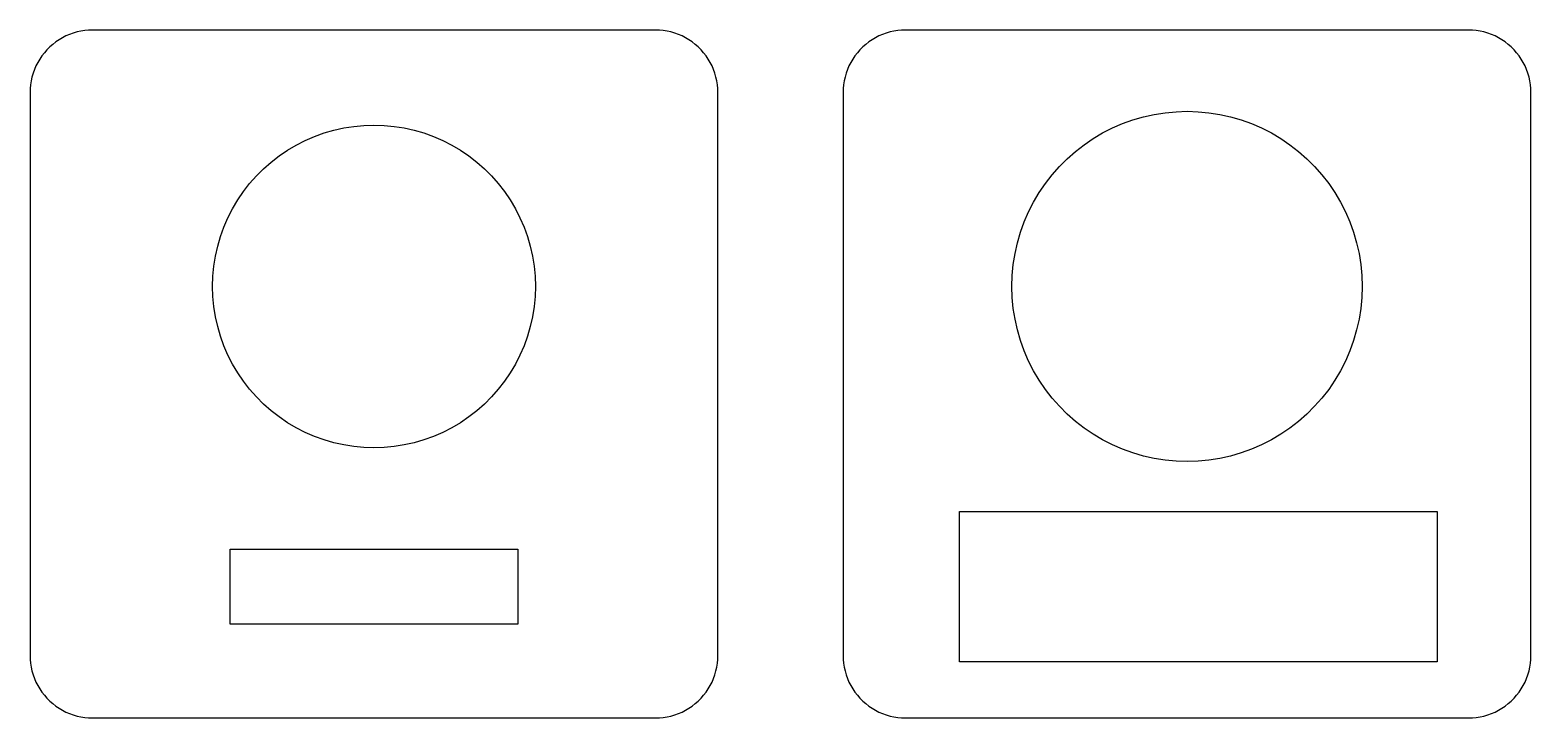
# Model space of a CAD drawing. Header units: metres. Extents: x -28 to 92, y -28 to 28.
import ezdxf

# ---------------------------------------------------------------- set-up
doc = ezdxf.new("R2010")
doc.units = ezdxf.units.M

msp = doc.modelspace()

# ---------------------------------------------------------------- linework, layer by layer
for p, q in [((-25.4389, 26.5451), (-25.6871, 26.3526)), ((-25.1791, 26.7216), (-25.4389, 26.5451)), ((-24.9088, 26.8815), (-25.1791, 26.7216)), ((-24.6289, 27.0241), (-24.9088, 26.8815)), ((-24.3406, 27.1489), (-24.6289, 27.0241)), ((-24.0451, 27.2553), (-24.3406, 27.1489)), ((-23.7435, 27.3429), (-24.0451, 27.2553)), ((-23.4369, 27.4114), (-23.7435, 27.3429)), ((-23.1267, 27.4606), (-23.4369, 27.4114)), ((-22.8139, 27.4901), (-23.1267, 27.4606)), ((-22.5, 27.5), (-22.8139, 27.4901)), ((22.5, 27.5), (-22.5, 27.5)), ((22.8139, 27.4901), (22.5, 27.5)), ((23.1267, 27.4606), (22.8139, 27.4901)), ((23.4369, 27.4114), (23.1267, 27.4606)), ((23.7435, 27.3429), (23.4369, 27.4114)), ((24.0451, 27.2553), (23.7435, 27.3429)), ((24.3406, 27.1489), (24.0451, 27.2553)), ((24.6289, 27.0241), (24.3406, 27.1489)), ((24.9088, 26.8815), (24.6289, 27.0241)), ((25.1791, 26.7216), (24.9088, 26.8815)), ((25.4389, 26.5451), (25.1791, 26.7216)), ((25.6871, 26.3526), (25.4389, 26.5451)), ((39.5611, 26.5451), (39.3129, 26.3526)), ((39.8209, 26.7216), (39.5611, 26.5451)), ((40.0912, 26.8815), (39.8209, 26.7216)), ((40.3711, 27.0241), (40.0912, 26.8815)), ((40.6594, 27.1489), (40.3711, 27.0241)), ((40.9549, 27.2553), (40.6594, 27.1489)), ((41.2565, 27.3429), (40.9549, 27.2553)), ((41.5631, 27.4114), (41.2565, 27.3429)), ((41.8733, 27.4606), (41.5631, 27.4114)), ((42.1861, 27.4901), (41.8733, 27.4606)), ((42.5, 27.5), (42.1861, 27.4901)), ((87.5, 27.5), (42.5, 27.5)), ((87.8139, 27.4901), (87.5, 27.5)), ((88.1267, 27.4606), (87.8139, 27.4901)), ((88.4369, 27.4114), (88.1267, 27.4606)), ((88.7435, 27.3429), (88.4369, 27.4114)), ((89.0451, 27.2553), (88.7435, 27.3429)), ((89.3406, 27.1489), (89.0451, 27.2553)), ((89.6289, 27.0241), (89.3406, 27.1489)), ((89.9088, 26.8815), (89.6289, 27.0241)), ((90.1791, 26.7216), (89.9088, 26.8815)), ((90.4389, 26.5451), (90.1791, 26.7216)), ((90.6871, 26.3526), (90.4389, 26.5451)), ((-26.5451, 25.4389), (-26.7216, 25.1791)), ((-26.3526, 25.6871), (-26.5451, 25.4389)), ((-26.1448, 25.9227), (-26.3526, 25.6871)), ((-25.9227, 26.1448), (-26.1448, 25.9227)), ((-25.6871, 26.3526), (-25.9227, 26.1448)), ((25.9227, 26.1448), (25.6871, 26.3526)), ((26.1448, 25.9227), (25.9227, 26.1448)), ((26.3526, 25.6871), (26.1448, 25.9227)), ((26.5451, 25.4389), (26.3526, 25.6871)), ((26.7216, 25.1791), (26.5451, 25.4389)), ((38.4549, 25.4389), (38.2784, 25.1791)), ((38.6474, 25.6871), (38.4549, 25.4389)), ((38.8552, 25.9227), (38.6474, 25.6871)), ((39.0773, 26.1448), (38.8552, 25.9227)), ((39.3129, 26.3526), (39.0773, 26.1448)), ((90.9227, 26.1448), (90.6871, 26.3526)), ((91.1448, 25.9227), (90.9227, 26.1448)), ((91.3526, 25.6871), (91.1448, 25.9227)), ((91.5451, 25.4389), (91.3526, 25.6871)), ((91.7216, 25.1791), (91.5451, 25.4389)), ((-27.2553, 24.0451), (-27.3429, 23.7435)), ((-27.1489, 24.3406), (-27.2553, 24.0451)), ((-27.0241, 24.6289), (-27.1489, 24.3406)), ((-26.8815, 24.9088), (-27.0241, 24.6289)), ((-26.7216, 25.1791), (-26.8815, 24.9088)), ((26.8815, 24.9088), (26.7216, 25.1791)), ((27.0241, 24.6289), (26.8815, 24.9088)), ((27.1489, 24.3406), (27.0241, 24.6289)), ((27.2553, 24.0451), (27.1489, 24.3406)), ((27.3429, 23.7435), (27.2553, 24.0451)), ((37.7447, 24.0451), (37.6571, 23.7435)), ((37.8511, 24.3406), (37.7447, 24.0451)), ((37.9759, 24.6289), (37.8511, 24.3406)), ((38.1185, 24.9088), (37.9759, 24.6289)), ((38.2784, 25.1791), (38.1185, 24.9088)), ((91.8815, 24.9088), (91.7216, 25.1791)), ((92.0241, 24.6289), (91.8815, 24.9088)), ((92.1489, 24.3406), (92.0241, 24.6289)), ((92.2553, 24.0451), (92.1489, 24.3406)), ((92.3429, 23.7435), (92.2553, 24.0451)), ((-27.4901, 22.8139), (-27.5, 22.5)), ((-27.4606, 23.1267), (-27.4901, 22.8139)), ((-27.4114, 23.4369), (-27.4606, 23.1267)), ((-27.3429, 23.7435), (-27.4114, 23.4369)), ((27.4114, 23.4369), (27.3429, 23.7435)), ((27.4606, 23.1267), (27.4114, 23.4369)), ((27.4901, 22.8139), (27.4606, 23.1267)), ((27.5, 22.5), (27.4901, 22.8139)), ((37.5099, 22.8139), (37.5, 22.5)), ((37.5394, 23.1267), (37.5099, 22.8139)), ((37.5886, 23.4369), (37.5394, 23.1267)), ((37.6571, 23.7435), (37.5886, 23.4369)), ((92.4114, 23.4369), (92.3429, 23.7435)), ((92.4606, 23.1267), (92.4114, 23.4369)), ((92.4901, 22.8139), (92.4606, 23.1267)), ((92.5, 22.5), (92.4901, 22.8139)), ((-27.5, 22.5), (-27.5, -22.5)), ((27.5, -22.5), (27.5, 22.5)), ((37.5, 22.5), (37.5, -22.5)), ((92.5, -22.5), (92.5, 22.5)), ((60.6738, 20.3148), (61.5184, 20.5602)), ((61.5184, 20.5602), (62.3767, 20.752)), ((62.3767, 20.752), (63.2453, 20.8896)), ((63.2453, 20.8896), (64.1209, 20.9724)), ((64.1209, 20.9724), (65, 21)), ((65, 21), (65.8791, 20.9724)), ((65.8791, 20.9724), (66.7547, 20.8896)), ((66.7547, 20.8896), (67.6233, 20.752)), ((67.6233, 20.752), (68.4816, 20.5602)), ((68.4816, 20.5602), (69.3262, 20.3148)), ((-4.74879, 18.9941), (-3.98631, 19.2686)), ((-3.98631, 19.2686), (-3.2081, 19.4947)), ((-3.2081, 19.4947), (-2.41721, 19.6715)), ((-2.41721, 19.6715), (-1.61679, 19.7983)), ((-1.61679, 19.7983), (-0.81, 19.8745)), ((-0.81, 19.8745), (0, 19.9)), ((0, 19.9), (0.81, 19.8745)), ((0.81, 19.8745), (1.61679, 19.7983)), ((1.61679, 19.7983), (2.41721, 19.6715)), ((2.41721, 19.6715), (3.2081, 19.4947)), ((3.2081, 19.4947), (3.98631, 19.2686)), ((3.98631, 19.2686), (4.74879, 18.9941)), ((57.4984, 18.8206), (58.2555, 19.2683)), ((58.2555, 19.2683), (59.0391, 19.6676)), ((59.0391, 19.6676), (59.8463, 20.0169)), ((59.8463, 20.0169), (60.6738, 20.3148)), ((69.3262, 20.3148), (70.1537, 20.0169)), ((70.1537, 20.0169), (70.9609, 19.6676)), ((70.9609, 19.6676), (71.7445, 19.2683)), ((71.7445, 19.2683), (72.5016, 18.8206)), ((-6.91216, 17.8918), (-6.21461, 18.3044)), ((-6.21461, 18.3044), (-5.49254, 18.6723)), ((-5.49254, 18.6723), (-4.74879, 18.9941)), ((4.74879, 18.9941), (5.49254, 18.6723)), ((5.49254, 18.6723), (6.21461, 18.3044)), ((6.21461, 18.3044), (6.91216, 17.8918)), ((56.0761, 17.7872), (56.771, 18.3262)), ((56.771, 18.3262), (57.4984, 18.8206)), ((72.5016, 18.8206), (73.229, 18.3262)), ((73.229, 18.3262), (73.9239, 17.7872)), ((-8.83064, 16.4037), (-8.22276, 16.9396)), ((-8.22276, 16.9396), (-7.58243, 17.4363)), ((-7.58243, 17.4363), (-6.91216, 17.8918)), ((6.91216, 17.8918), (7.58243, 17.4363)), ((7.58243, 17.4363), (8.22276, 16.9396)), ((8.22276, 16.9396), (8.83064, 16.4037)), ((54.7944, 16.5836), (55.4164, 17.2056)), ((55.4164, 17.2056), (56.0761, 17.7872)), ((73.9239, 17.7872), (74.5836, 17.2056)), ((74.5836, 17.2056), (75.2056, 16.5836)), ((-9.93961, 15.2228), (-9.40369, 15.8306)), ((-9.40369, 15.8306), (-8.83064, 16.4037)), ((8.83064, 16.4037), (9.40369, 15.8306)), ((9.40369, 15.8306), (9.93961, 15.2228)), ((53.6738, 15.229), (54.2128, 15.9239)), ((54.2128, 15.9239), (54.7944, 16.5836)), ((75.2056, 16.5836), (75.7872, 15.9239)), ((75.7872, 15.9239), (76.3262, 15.229)), ((-10.8918, 13.9122), (-10.4363, 14.5824)), ((-10.4363, 14.5824), (-9.93961, 15.2228)), ((9.93961, 15.2228), (10.4363, 14.5824)), ((10.4363, 14.5824), (10.8918, 13.9122)), ((52.7317, 13.7445), (53.1794, 14.5016)), ((53.1794, 14.5016), (53.6738, 15.229)), ((76.3262, 15.229), (76.8206, 14.5016)), ((76.8206, 14.5016), (77.2683, 13.7445)), ((-11.6723, 12.4925), (-11.3044, 13.2146)), ((-11.3044, 13.2146), (-10.8918, 13.9122)), ((10.8918, 13.9122), (11.3044, 13.2146)), ((11.3044, 13.2146), (11.6723, 12.4925)), ((52.3324, 12.9609), (52.7317, 13.7445)), ((77.2683, 13.7445), (77.6676, 12.9609)), ((-11.9941, 11.7488), (-11.6723, 12.4925)), ((11.6723, 12.4925), (11.9941, 11.7488)), ((51.6852, 11.3262), (51.9831, 12.1537)), ((51.9831, 12.1537), (52.3324, 12.9609)), ((77.6676, 12.9609), (78.0169, 12.1537)), ((78.0169, 12.1537), (78.3148, 11.3262)), ((-12.4947, 10.2081), (-12.2686, 10.9863)), ((-12.2686, 10.9863), (-11.9941, 11.7488)), ((11.9941, 11.7488), (12.2686, 10.9863)), ((12.2686, 10.9863), (12.4947, 10.2081)), ((51.4398, 10.4816), (51.6852, 11.3262)), ((78.3148, 11.3262), (78.5602, 10.4816)), ((-12.6715, 9.41721), (-12.4947, 10.2081)), ((12.4947, 10.2081), (12.6715, 9.41721)), ((51.1104, 8.75465), (51.248, 9.62334)), ((51.248, 9.62334), (51.4398, 10.4816)), ((78.5602, 10.4816), (78.752, 9.62334)), ((78.752, 9.62334), (78.8896, 8.75465)), ((-12.8745, 7.81), (-12.7983, 8.61679)), ((-12.7983, 8.61679), (-12.6715, 9.41721)), ((12.6715, 9.41721), (12.7983, 8.61679)), ((12.7983, 8.61679), (12.8745, 7.81)), ((51.0276, 7.87906), (51.1104, 8.75465)), ((78.8896, 8.75465), (78.9724, 7.87906)), ((-12.9, 7), (-12.8745, 7.81)), ((12.8745, 7.81), (12.9, 7)), ((51, 7), (51.0276, 7.87906)), ((78.9724, 7.87906), (79, 7)), ((-12.8745, 6.18999), (-12.9, 7)), ((-12.7983, 5.38319), (-12.8745, 6.18999)), ((12.8745, 6.18999), (12.7983, 5.38319)), ((12.9, 7), (12.8745, 6.18999)), ((51.0276, 6.12093), (51, 7)), ((51.1104, 5.24533), (51.0276, 6.12093)), ((78.9724, 6.12093), (78.8896, 5.24533)), ((79, 7), (78.9724, 6.12093)), ((-12.6715, 4.58278), (-12.7983, 5.38319)), ((12.7983, 5.38319), (12.6715, 4.58278)), ((51.248, 4.37665), (51.1104, 5.24533)), ((78.8896, 5.24533), (78.752, 4.37665)), ((-12.4947, 3.79189), (-12.6715, 4.58278)), ((-12.2686, 3.01367), (-12.4947, 3.79189)), ((12.4947, 3.79189), (12.2686, 3.01367)), ((12.6715, 4.58278), (12.4947, 3.79189)), ((51.4398, 3.51834), (51.248, 4.37665)), ((78.752, 4.37665), (78.5602, 3.51834)), ((-11.9941, 2.25119), (-12.2686, 3.01367)), ((12.2686, 3.01367), (11.9941, 2.25119)), ((51.6852, 2.67375), (51.4398, 3.51834)), ((51.9831, 1.84625), (51.6852, 2.67375)), ((78.3148, 2.67375), (78.0169, 1.84625)), ((78.5602, 3.51834), (78.3148, 2.67375)), ((-11.6723, 1.50745), (-11.9941, 2.25119)), ((-11.3044, 0.78537), (-11.6723, 1.50745)), ((11.6723, 1.50745), (11.3044, 0.78537)), ((11.9941, 2.25119), (11.6723, 1.50745)), ((52.3324, 1.03908), (51.9831, 1.84625)), ((78.0169, 1.84625), (77.6676, 1.03908)), ((-10.8918, 0.08783), (-11.3044, 0.78537)), ((-10.4363, -0.58243), (-10.8918, 0.08783)), ((10.8918, 0.08783), (10.4363, -0.58243)), ((11.3044, 0.78537), (10.8918, 0.08783)), ((52.7317, 0.25545), (52.3324, 1.03908)), ((53.1794, -0.50157), (52.7317, 0.25545)), ((77.2683, 0.25545), (76.8206, -0.50157)), ((77.6676, 1.03908), (77.2683, 0.25545)), ((-9.93961, -1.22276), (-10.4363, -0.58243)), ((10.4363, -0.58243), (9.93961, -1.22276)), ((53.6738, -1.22899), (53.1794, -0.50157)), ((76.8206, -0.50157), (76.3262, -1.22899)), ((-9.40369, -1.83064), (-9.93961, -1.22276)), ((-8.83064, -2.40369), (-9.40369, -1.83064)), ((9.40369, -1.83064), (8.83064, -2.40369)), ((9.93961, -1.22276), (9.40369, -1.83064)), ((54.2128, -1.92393), (53.6738, -1.22899)), ((54.7944, -2.58365), (54.2128, -1.92393)), ((75.7872, -1.92393), (75.2056, -2.58365)), ((76.3262, -1.22899), (75.7872, -1.92393)), ((-8.22276, -2.93961), (-8.83064, -2.40369)), ((-7.58243, -3.43631), (-8.22276, -2.93961)), ((-6.91216, -3.89182), (-7.58243, -3.43631)), ((7.58243, -3.43631), (6.91216, -3.89182)), ((8.22276, -2.93961), (7.58243, -3.43631)), ((8.83064, -2.40369), (8.22276, -2.93961)), ((55.4164, -3.20555), (54.7944, -2.58365)), ((56.0761, -3.78717), (55.4164, -3.20555)), ((74.5836, -3.20555), (73.9239, -3.78717)), ((75.2056, -2.58365), (74.5836, -3.20555)), ((-6.21461, -4.30435), (-6.91216, -3.89182)), ((-5.49254, -4.67226), (-6.21461, -4.30435)), ((-4.74879, -4.99411), (-5.49254, -4.67226)), ((5.49254, -4.67226), (4.74879, -4.99411)), ((6.21461, -4.30435), (5.49254, -4.67226)), ((6.91216, -3.89182), (6.21461, -4.30435)), ((56.771, -4.32623), (56.0761, -3.78717)), ((57.4984, -4.82059), (56.771, -4.32623)), ((73.229, -4.32623), (72.5016, -4.82059)), ((73.9239, -3.78717), (73.229, -4.32623)), ((-3.98631, -5.26862), (-4.74879, -4.99411)), ((-3.2081, -5.49472), (-3.98631, -5.26862)), ((-2.41721, -5.67149), (-3.2081, -5.49472)), ((-1.61679, -5.79828), (-2.41721, -5.67149)), ((-0.81, -5.87454), (-1.61679, -5.79828)), ((0, -5.89999), (-0.81, -5.87454)), ((0.81, -5.87454), (0, -5.89999)), ((1.61679, -5.79828), (0.81, -5.87454)), ((2.41721, -5.67149), (1.61679, -5.79828)), ((3.2081, -5.49472), (2.41721, -5.67149)), ((3.98631, -5.26862), (3.2081, -5.49472)), ((4.74879, -4.99411), (3.98631, -5.26862)), ((58.2555, -5.26828), (57.4984, -4.82059)), ((59.0391, -5.66757), (58.2555, -5.26828)), ((59.8463, -6.01686), (59.0391, -5.66757)), ((70.9609, -5.66757), (70.1537, -6.01686)), ((71.7445, -5.26828), (70.9609, -5.66757)), ((72.5016, -4.82059), (71.7445, -5.26828)), ((60.6738, -6.31479), (59.8463, -6.01686)), ((61.5184, -6.56015), (60.6738, -6.31479)), ((62.3767, -6.75201), (61.5184, -6.56015)), ((63.2453, -6.8896), (62.3767, -6.75201)), ((64.1209, -6.97237), (63.2453, -6.8896)), ((65, -7), (64.1209, -6.97237)), ((65.8791, -6.97237), (65, -7)), ((66.7547, -6.8896), (65.8791, -6.97237)), ((67.6233, -6.75201), (66.7547, -6.8896)), ((68.4816, -6.56015), (67.6233, -6.75201)), ((69.3262, -6.31479), (68.4816, -6.56015)), ((70.1537, -6.01686), (69.3262, -6.31479)), ((46.8, -23), (46.8, -11)), ((46.8, -11), (85, -11)), ((85, -11), (85, -23)), ((-11.5, -20), (-11.5, -14)), ((-11.5, -14), (11.5, -14)), ((11.5, -14), (11.5, -20)), ((11.5, -20), (-11.5, -20)), ((-27.5, -22.5), (-27.4901, -22.8139)), ((27.4901, -22.8139), (27.5, -22.5)), ((37.5, -22.5), (37.5099, -22.8139)), ((92.4901, -22.8139), (92.5, -22.5)), ((-27.4901, -22.8139), (-27.4606, -23.1267)), ((-27.4606, -23.1267), (-27.4114, -23.4369)), ((-27.4114, -23.4369), (-27.3429, -23.7435)), ((-27.3429, -23.7435), (-27.2553, -24.0451)), ((27.2553, -24.0451), (27.3429, -23.7435)), ((27.3429, -23.7435), (27.4114, -23.4369)), ((27.4114, -23.4369), (27.4606, -23.1267)), ((27.4606, -23.1267), (27.4901, -22.8139)), ((37.5099, -22.8139), (37.5394, -23.1267)), ((37.5394, -23.1267), (37.5886, -23.4369)), ((37.5886, -23.4369), (37.6571, -23.7435)), ((37.6571, -23.7435), (37.7447, -24.0451)), ((85, -23), (46.8, -23)), ((92.2553, -24.0451), (92.3429, -23.7435)), ((92.3429, -23.7435), (92.4114, -23.4369)), ((92.4114, -23.4369), (92.4606, -23.1267)), ((92.4606, -23.1267), (92.4901, -22.8139)), ((-27.2553, -24.0451), (-27.1489, -24.3406)), ((-27.1489, -24.3406), (-27.0241, -24.6289)), ((-27.0241, -24.6289), (-26.8815, -24.9088)), ((-26.8815, -24.9088), (-26.7216, -25.1791)), ((-26.7216, -25.1791), (-26.5451, -25.4389)), ((26.5451, -25.4389), (26.7216, -25.1791)), ((26.7216, -25.1791), (26.8815, -24.9088)), ((26.8815, -24.9088), (27.0241, -24.6289)), ((27.0241, -24.6289), (27.1489, -24.3406)), ((27.1489, -24.3406), (27.2553, -24.0451)), ((37.7447, -24.0451), (37.8511, -24.3406)), ((37.8511, -24.3406), (37.9759, -24.6289)), ((37.9759, -24.6289), (38.1185, -24.9088)), ((38.1185, -24.9088), (38.2784, -25.1791)), ((38.2784, -25.1791), (38.4549, -25.4389)), ((91.5451, -25.4389), (91.7216, -25.1791)), ((91.7216, -25.1791), (91.8815, -24.9088)), ((91.8815, -24.9088), (92.0241, -24.6289)), ((92.0241, -24.6289), (92.1489, -24.3406)), ((92.1489, -24.3406), (92.2553, -24.0451)), ((-26.5451, -25.4389), (-26.3526, -25.6871)), ((-26.3526, -25.6871), (-26.1448, -25.9227)), ((-26.1448, -25.9227), (-25.9227, -26.1448)), ((-25.9227, -26.1448), (-25.6871, -26.3526)), ((-25.6871, -26.3526), (-25.4389, -26.5451)), ((25.4389, -26.5451), (25.6871, -26.3526)), ((25.6871, -26.3526), (25.9227, -26.1448)), ((25.9227, -26.1448), (26.1448, -25.9227)), ((26.1448, -25.9227), (26.3526, -25.6871)), ((26.3526, -25.6871), (26.5451, -25.4389)), ((38.4549, -25.4389), (38.6474, -25.6871)), ((38.6474, -25.6871), (38.8552, -25.9227)), ((38.8552, -25.9227), (39.0773, -26.1448)), ((39.0773, -26.1448), (39.3129, -26.3526)), ((39.3129, -26.3526), (39.5611, -26.5451)), ((90.4389, -26.5451), (90.6871, -26.3526)), ((90.6871, -26.3526), (90.9227, -26.1448)), ((90.9227, -26.1448), (91.1448, -25.9227)), ((91.1448, -25.9227), (91.3526, -25.6871)), ((91.3526, -25.6871), (91.5451, -25.4389)), ((-25.4389, -26.5451), (-25.1791, -26.7216)), ((-25.1791, -26.7216), (-24.9088, -26.8815)), ((-24.9088, -26.8815), (-24.6289, -27.0241)), ((-24.6289, -27.0241), (-24.3406, -27.1489)), ((-24.3406, -27.1489), (-24.0451, -27.2553)), ((-24.0451, -27.2553), (-23.7435, -27.3429)), ((-23.7435, -27.3429), (-23.4369, -27.4114)), ((-23.4369, -27.4114), (-23.1267, -27.4606)), ((-23.1267, -27.4606), (-22.8139, -27.4901)), ((-22.8139, -27.4901), (-22.5, -27.5)), ((-22.5, -27.5), (22.5, -27.5)), ((22.5, -27.5), (22.8139, -27.4901)), ((22.8139, -27.4901), (23.1267, -27.4606)), ((23.1267, -27.4606), (23.4369, -27.4114)), ((23.4369, -27.4114), (23.7435, -27.3429)), ((23.7435, -27.3429), (24.0451, -27.2553)), ((24.0451, -27.2553), (24.3406, -27.1489)), ((24.3406, -27.1489), (24.6289, -27.0241)), ((24.6289, -27.0241), (24.9088, -26.8815)), ((24.9088, -26.8815), (25.1791, -26.7216)), ((25.1791, -26.7216), (25.4389, -26.5451)), ((39.5611, -26.5451), (39.8209, -26.7216)), ((39.8209, -26.7216), (40.0912, -26.8815)), ((40.0912, -26.8815), (40.3711, -27.0241)), ((40.3711, -27.0241), (40.6594, -27.1489)), ((40.6594, -27.1489), (40.9549, -27.2553)), ((40.9549, -27.2553), (41.2565, -27.3429)), ((41.2565, -27.3429), (41.5631, -27.4114)), ((41.5631, -27.4114), (41.8733, -27.4606)), ((41.8733, -27.4606), (42.1861, -27.4901)), ((42.1861, -27.4901), (42.5, -27.5)), ((42.5, -27.5), (87.5, -27.5)), ((87.5, -27.5), (87.8139, -27.4901)), ((87.8139, -27.4901), (88.1267, -27.4606)), ((88.1267, -27.4606), (88.4369, -27.4114)), ((88.4369, -27.4114), (88.7435, -27.3429)), ((88.7435, -27.3429), (89.0451, -27.2553)), ((89.0451, -27.2553), (89.3406, -27.1489)), ((89.3406, -27.1489), (89.6289, -27.0241)), ((89.6289, -27.0241), (89.9088, -26.8815)), ((89.9088, -26.8815), (90.1791, -26.7216)), ((90.1791, -26.7216), (90.4389, -26.5451))]:
    msp.add_line(p, q)

doc.saveas('drawing.dxf')
